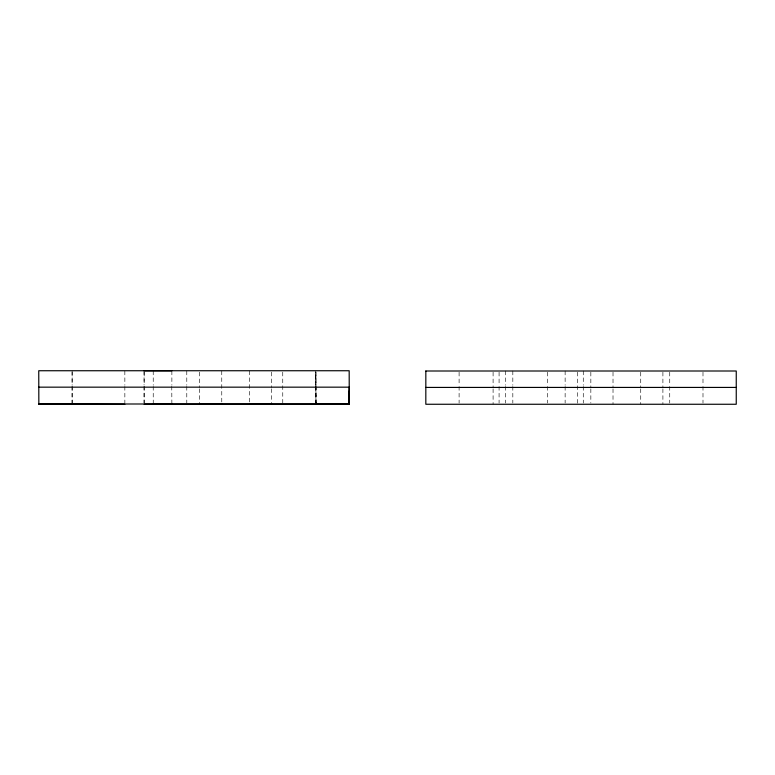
<?xml version="1.0" encoding="UTF-8"?>
<svg xmlns="http://www.w3.org/2000/svg" width="775" height="775" viewBox="0 0 775 775"><rect width="100%" height="100%" fill="white"/><g stroke="black" fill="none" stroke-linecap="round" stroke-linejoin="round"><path stroke-width="0.58" stroke-dasharray="3.88 2.91" d="M315.783 371.002L315.871 385.214L315.793 372.107M315.871 386.405L315.968 402.981M315.861 386.338L315.938 402.932L315.803 371.952M702.993 372.184L702.993 385.252M702.993 386.444L702.993 403.068M669.736 372.184L669.736 385.252M669.736 386.444L669.736 403.068M662.906 372.184L662.906 387.626M662.906 388.817L662.906 404.259M640.731 372.184L640.731 387.626M640.731 388.817L640.731 404.259M613.015 372.184L613.015 387.626M613.015 388.817L613.015 404.259M590.841 372.184L590.841 387.626M590.841 388.817L590.841 403.068M583.275 371.002L583.275 385.252M583.275 386.444L583.275 403.068M577.559 372.184L577.559 404.259M565.13 371.002L565.13 385.252M565.13 386.444L565.13 403.068M547.46 372.184L547.46 385.252M547.46 386.444L547.46 403.068M512.827 371.002L512.827 385.252M512.827 386.444L512.827 403.068M505.668 371.002L505.668 385.252M505.668 386.444L505.668 403.068M499.081 372.184L499.081 385.252M499.081 386.444L499.081 403.068M493.094 372.184L493.094 387.626M493.094 388.817L493.094 404.259M459.1 372.184L459.1 385.252M459.1 386.444L459.1 403.068M316.006 372.136L316.026 404.211M282.749 372.145L282.768 403.029M271.647 372.126L271.657 387.577M271.647 388.759L271.657 403.019M249.482 370.944L249.482 404.201M221.757 370.944L221.776 404.211M199.592 372.136L199.601 387.587M199.592 388.769L199.601 403.029M186.785 370.973L186.794 385.233M186.785 386.415L186.794 403.048M171.876 370.954L171.876 385.204M171.769 386.27L171.876 403.019M153.218 370.963L153.237 385.243M153.218 386.405L153.237 403.058M144.16 372.145L144.16 385.214M144.16 386.396L144.16 403.029M144.043 370.828L144.053 385.088M144.053 386.27L144.053 402.903M124.843 370.973L124.862 385.243M124.843 386.415L124.862 403.058M72.123 371.002L72.123 385.252M72.123 386.444L72.123 403.068M72.104 372.165L72.104 385.233M72.104 386.415L72.104 403.048"/><path stroke-width="1.16" d="M124.862 404.25L38.75 403.998L349.176 403.998M38.847 404.24L38.75 370.741L349.176 370.741L349.273 404.201L249.502 404.221M144.043 370.828L171.759 370.828M425.824 371.002L736.25 371.002L736.25 404.259L425.824 404.259L425.833 371.002M38.75 387.161L349.176 387.161M425.824 387.423L736.25 387.423M199.592 404.211L271.657 404.201M315.9 404.075L349.234 404.162L349.137 387.577M153.237 404.24L221.786 404.221M349.273 404.201L349.137 396.945M171.876 404.211L144.16 404.211M349.137 391.075L349.196 404.114"/></g></svg>
